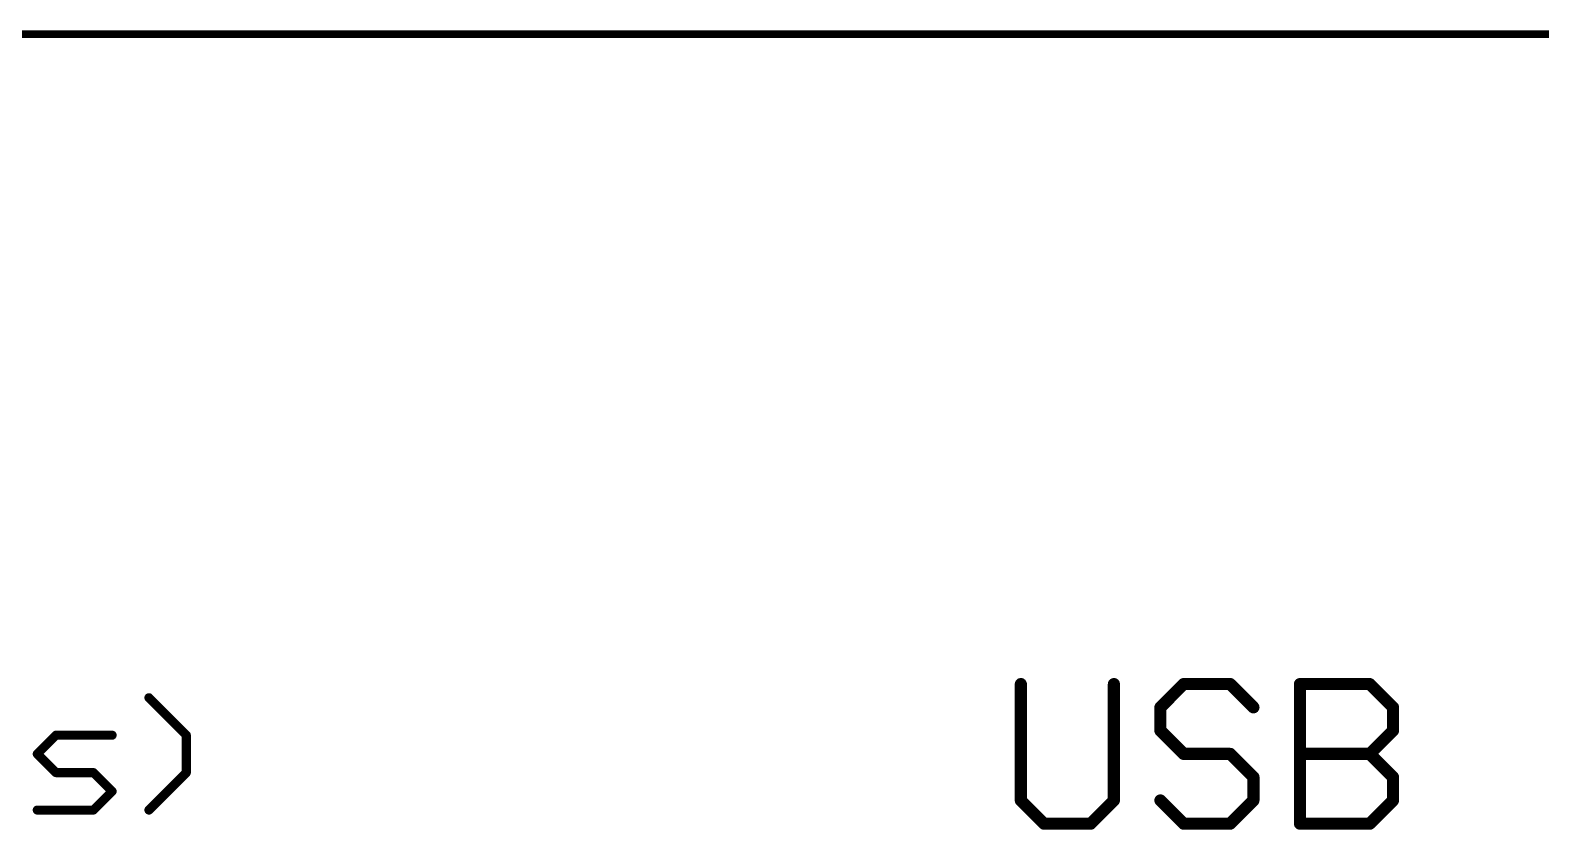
# Model space of a CAD drawing. Extents: x -18 to 144, y -21 to 125.
# Drawn here: x 61.41 to 86.72, y 107.83 to 121.22 of the extents above; entities that cross this region are included whole.
import ezdxf

# ---------------------------------------------------------------- set-up
doc = ezdxf.new("R2010")
doc.units = 0
doc.layers.add('114', color=4, linetype='CONTINUOUS')

msp = doc.modelspace()

# ---------------------------------------------------------------- linework, layer by layer
at = {"layer": '114'}
for points, const_width in [([(0.065, 121.158), (97.725, 121.158)], 0.13), ([(78.0071, 110.271), (78.0071, 108.322)], 0.2032), ([(79.5663, 108.322), (79.5663, 110.271)], 0.2032), ([(80.7357, 110.271), (80.3459, 109.8812)], 0.2032), ([(81.5153, 110.271), (80.7357, 110.271)], 0.2032), ([(81.9051, 109.8812), (81.5153, 110.271)], 0.2032), ([(82.6847, 107.9322), (82.6847, 110.271)], 0.2032), ([(82.6847, 110.271), (83.8541, 110.271)], 0.2032), ([(83.8541, 110.271), (84.2439, 109.8812)], 0.2032), ([(64.0225, 109.415), (63.3954, 110.042)], 0.1524), ([(80.3459, 109.8812), (80.3459, 109.4914)], 0.2032), ([(84.2439, 109.8812), (84.2439, 109.4914)], 0.2032), ([(61.5244, 109.1014), (61.8379, 109.415)], 0.1524), ([(61.8379, 109.415), (62.7785, 109.415)], 0.1524), ([(64.0225, 108.7879), (64.0225, 109.415)], 0.1524), ([(80.3459, 109.4914), (80.7357, 109.1016)], 0.2032), ([(84.2439, 109.4914), (83.8541, 109.1016)], 0.2032), ([(61.8379, 108.7879), (61.5244, 109.1014)], 0.1524), ([(80.7357, 109.1016), (81.5153, 109.1016)], 0.2032), ([(81.5153, 109.1016), (81.9051, 108.7118)], 0.2032), ([(82.6847, 109.1016), (83.8541, 109.1016)], 0.2032), ([(83.8541, 109.1016), (84.2439, 108.7118)], 0.2032), ([(62.465, 108.7879), (61.8379, 108.7879)], 0.1524), ([(62.7785, 108.4744), (62.465, 108.7879)], 0.1524), ([(63.3954, 108.1608), (64.0225, 108.7879)], 0.1524), ([(81.9051, 108.7118), (81.9051, 108.322)], 0.2032), ([(84.2439, 108.7118), (84.2439, 108.322)], 0.2032), ([(62.465, 108.1608), (62.7785, 108.4744)], 0.1524), ([(78.0071, 108.322), (78.3969, 107.9322)], 0.2032), ([(79.1765, 107.9322), (79.5663, 108.322)], 0.2032), ([(80.7357, 107.9322), (80.3459, 108.322)], 0.2032), ([(81.9051, 108.322), (81.5153, 107.9322)], 0.2032), ([(84.2439, 108.322), (83.8541, 107.9322)], 0.2032), ([(61.5244, 108.1608), (62.465, 108.1608)], 0.1524), ([(78.3969, 107.9322), (79.1765, 107.9322)], 0.2032), ([(81.5153, 107.9322), (80.7357, 107.9322)], 0.2032), ([(83.8541, 107.9322), (82.6847, 107.9322)], 0.2032)]:
    msp.add_lwpolyline(points, dxfattribs=dict(at, const_width=const_width))
for points, const_width in [([(78.0579, 110.271, 1), (77.9563, 110.271)], 0.1016), ([(79.6171, 110.271, 1), (79.5155, 110.271)], 0.1016), ([(80.7357, 110.3218, 1), (80.7357, 110.2202)], 0.1016), ([(80.7716, 110.2351, 1), (80.6997, 110.3069)], 0.1016), ([(81.5512, 110.3069, 1), (81.4793, 110.2351)], 0.1016), ([(81.5153, 110.2202, 1), (81.5153, 110.3218)], 0.1016), ([(82.7355, 110.271, 1), (82.6339, 110.271)], 0.1016), ([(82.6847, 110.3218, 1), (82.6847, 110.2202)], 0.1016), ([(83.89, 110.3069, 1), (83.8181, 110.2351)], 0.1016), ([(83.8541, 110.2202, 1), (83.8541, 110.3218)], 0.1016), ([(63.4224, 110.069, 1), (63.3685, 110.0151)], 0.0762), ([(80.3099, 109.9171, 1), (80.3818, 109.8453)], 0.1016), ([(80.3967, 109.8812, 1), (80.2951, 109.8812)], 0.1016), ([(81.8691, 109.8453, 1), (81.941, 109.9171)], 0.1016), ([(84.2947, 109.8812, 1), (84.1931, 109.8812)], 0.1016), ([(84.2079, 109.8453, 1), (84.2798, 109.9171)], 0.1016), ([(61.8379, 109.4531, 1), (61.8379, 109.3769)], 0.0762), ([(61.8649, 109.388, 1), (61.811, 109.4419)], 0.0762), ([(62.7785, 109.3769, 1), (62.7785, 109.4531)], 0.0762), ([(64.0606, 109.415, 1), (63.9844, 109.415)], 0.0762), ([(63.9956, 109.388, 1), (64.0494, 109.4419)], 0.0762), ([(80.3818, 109.5273, 1), (80.3099, 109.4555)], 0.1016), ([(80.2951, 109.4914, 1), (80.3967, 109.4914)], 0.1016), ([(84.1931, 109.4914, 1), (84.2947, 109.4914)], 0.1016), ([(84.2798, 109.4555, 1), (84.2079, 109.5273)], 0.1016), ([(61.5513, 109.1284, 1), (61.4974, 109.0745)], 0.0762), ([(61.4974, 109.1284, 1), (61.5513, 109.0745)], 0.0762), ([(80.7357, 109.1524, 1), (80.7357, 109.0508)], 0.1016), ([(80.6997, 109.0657, 1), (80.7716, 109.1375)], 0.1016), ([(81.5512, 109.1375, 1), (81.4793, 109.0657)], 0.1016), ([(81.5153, 109.0508, 1), (81.5153, 109.1524)], 0.1016), ([(82.6847, 109.1524, 1), (82.6847, 109.0508)], 0.1016), ([(83.89, 109.1375, 1), (83.8181, 109.0657)], 0.1016), ([(83.8181, 109.1375, 1), (83.89, 109.0657)], 0.1016), ([(83.8541, 109.0508, 1), (83.8541, 109.1524)], 0.1016), ([(61.8379, 108.826, 1), (61.8379, 108.7498)], 0.0762), ([(61.811, 108.7609, 1), (61.8649, 108.8148)], 0.0762), ([(62.4919, 108.8148, 1), (62.438, 108.7609)], 0.0762), ([(62.465, 108.7498, 1), (62.465, 108.826)], 0.0762), ([(64.0494, 108.7609, 1), (63.9956, 108.8148)], 0.0762), ([(63.9844, 108.7879, 1), (64.0606, 108.7879)], 0.0762), ([(81.9559, 108.7118, 1), (81.8543, 108.7118)], 0.1016), ([(81.8691, 108.6759, 1), (81.941, 108.7477)], 0.1016), ([(84.2947, 108.7118, 1), (84.1931, 108.7118)], 0.1016), ([(84.2079, 108.6759, 1), (84.2798, 108.7477)], 0.1016), ([(62.8055, 108.4474, 1), (62.7516, 108.5013)], 0.0762), ([(62.7516, 108.4474, 1), (62.8055, 108.5013)], 0.0762), ([(78.043, 108.3579, 1), (77.9711, 108.2861)], 0.1016), ([(77.9563, 108.322, 1), (78.0579, 108.322)], 0.1016), ([(79.5155, 108.322, 1), (79.6171, 108.322)], 0.1016), ([(79.6022, 108.2861, 1), (79.5303, 108.3579)], 0.1016), ([(80.3818, 108.3579, 1), (80.3099, 108.2861)], 0.1016), ([(81.8543, 108.322, 1), (81.9559, 108.322)], 0.1016), ([(81.941, 108.2861, 1), (81.8691, 108.3579)], 0.1016), ([(84.1931, 108.322, 1), (84.2947, 108.322)], 0.1016), ([(84.2798, 108.2861, 1), (84.2079, 108.3579)], 0.1016), ([(61.5244, 108.1989, 1), (61.5244, 108.1227)], 0.0762), ([(62.438, 108.1878, 1), (62.4919, 108.1339)], 0.0762), ([(62.465, 108.1227, 1), (62.465, 108.1989)], 0.0762), ([(63.3685, 108.1878, 1), (63.4224, 108.1339)], 0.0762), ([(78.3969, 107.983, 1), (78.3969, 107.8814)], 0.1016), ([(78.3609, 107.8963, 1), (78.4328, 107.9681)], 0.1016), ([(79.1405, 107.9681, 1), (79.2124, 107.8963)], 0.1016), ([(79.1765, 107.8814, 1), (79.1765, 107.983)], 0.1016), ([(80.7357, 107.983, 1), (80.7357, 107.8814)], 0.1016), ([(80.6997, 107.8963, 1), (80.7716, 107.9681)], 0.1016), ([(81.4793, 107.9681, 1), (81.5512, 107.8963)], 0.1016), ([(81.5153, 107.8814, 1), (81.5153, 107.983)], 0.1016), ([(82.6847, 107.983, 1), (82.6847, 107.8814)], 0.1016), ([(82.6339, 107.9322, 1), (82.7355, 107.9322)], 0.1016), ([(83.8181, 107.9681, 1), (83.89, 107.8963)], 0.1016), ([(83.8541, 107.8814, 1), (83.8541, 107.983)], 0.1016)]:
    msp.add_lwpolyline(points, format="xyb", dxfattribs=dict(at, const_width=const_width))

doc.saveas('drawing.dxf')
